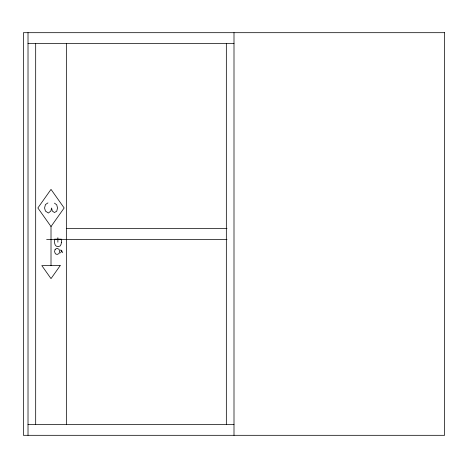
<?xml version="1.0" encoding="UTF-8"?>
<svg xmlns="http://www.w3.org/2000/svg" width="468" height="468" viewBox="0 0 468 468"><rect width="100%" height="100%" fill="white"/><g stroke="black" fill="none" stroke-linecap="round" stroke-linejoin="round"><path stroke-width="0.7" d="M60.495 252.89L61.53 251.392L60.495 249.959M51.012 226.547L64.151 207.968L51.012 189.382L37.873 207.968L51.012 226.547L51.012 265.608M47.947 202.89L45.425 204.586L44.577 207.991L45.425 211.05L48.344 213.045L50.848 211.05L51.603 207.991L52.305 211.05L54.446 212.53L56.739 211.208L57.517 207.991L56.739 204.832L54.446 203.13M28.016 43.53L234 43.53M66.362 228.583L227.027 228.583M46.63 239.417L227.027 239.417M28.016 424.47L234 424.47M61.577 250.152L62.519 252.738M234 32.69L234 435.31M226.336 43.53L226.336 424.47M66.345 43.53L66.345 424.47M57.874 237.697L57.874 242.19M35.685 43.53L35.685 424.47M28.016 32.69L28.016 435.31M61.372 242.365L61.132 244.156L60.237 245.911L58.167 246.671L56.277 246.145L55.165 244.934L54.563 242.81L54.563 239.154L61.372 239.154L61.372 242.365M55.136 249.298L54.563 251.556L55.353 253.785L57.119 254.457L59.044 253.574L59.635 251.386L59.044 249.298L57.119 248.344L55.136 249.298M60.208 265.608L51.012 278.618L41.816 265.608L60.208 265.608M444.6 32.69L23.4 32.69L23.4 435.31L444.6 435.31L444.6 32.69"/></g></svg>
